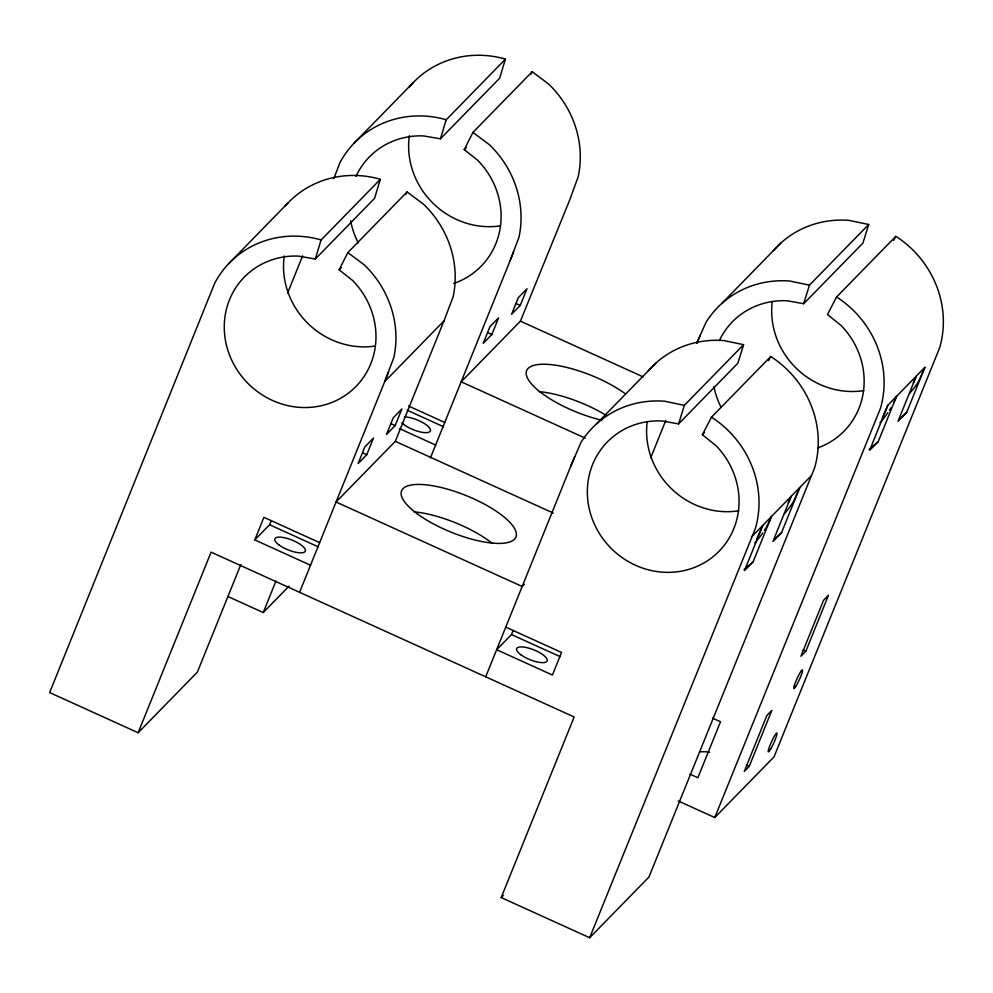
<?xml version="1.0" encoding="UTF-8"?>
<svg xmlns="http://www.w3.org/2000/svg" width="993" height="993" viewBox="0 0 993 993"><rect width="100%" height="100%" fill="white"/><g stroke="black" fill="none" stroke-linecap="round" stroke-linejoin="round"><path stroke-width="1.49" d="M570.826 466.077L580.942 442.456A98.704 92.697 44.3 0 1 664.652 401.234L684.338 405.355L743.583 344.695L723.909 340.574A98.704 92.697 44.3 0 0 648.305 370.799M347.848 252.594L364.245 264.846A98.704 92.697 44.3 0 1 393.849 357.517L384.713 381.585L443.958 320.925L453.106 296.857A98.704 92.697 44.3 0 0 423.49 204.186L407.093 191.934L347.848 252.594L339.134 269.811L352.552 280.448A78.149 73.383 44.3 0 1 339.507 398.876A78.149 73.383 44.3 0 1 227.31 348.431A78.149 73.383 44.3 0 1 298.434 256.107L315.327 259.012L321.037 240.058L380.294 179.385L379.301 178.976A98.704 92.697 44.3 0 0 285.115 206.122M380.294 179.385L374.584 198.339L315.327 259.012M355.99 176.369A78.149 73.383 44.3 0 1 423.527 135.917L440.433 138.809L446.142 119.855L505.387 59.195L504.394 58.786A98.704 92.697 44.3 0 0 409.24 87.086M505.387 59.195L499.69 78.149L440.433 138.809M321.037 240.058L320.044 239.636A98.704 92.697 44.3 0 0 214.749 283.092L49.65 692.58L138.126 732.747L211.099 552.145L574.165 716.971L501.192 897.573L589.668 937.74L648.925 877.067L814.608 467.852A98.704 92.697 44.3 0 0 771.611 357.083L770.655 356.599L711.398 417.271L702.399 434.723L716.04 445.696A78.149 73.383 44.3 0 1 702.076 563.962A78.149 73.383 44.3 0 1 590.214 512.686A78.149 73.383 44.3 0 1 662.07 420.958L678.591 423.912L684.338 405.355M743.583 344.695L737.836 363.252L678.591 423.912M719.292 340.686A78.149 73.383 44.3 0 1 787.176 300.767L803.685 303.721L809.444 285.152L868.689 224.492L849.003 220.372A98.704 92.697 44.3 0 0 773.41 250.608M868.689 224.492L862.942 243.062L803.685 303.721M485.689 676.792L574.711 456.457M287.61 293.059L302.642 255.859M333.847 178.591L339.842 162.902A98.704 92.697 44.3 0 1 445.149 119.445L446.142 119.855M240.815 564.583L197.384 672.087L138.126 732.747M310.524 565.216L254.779 539.907L263.902 517.341L319.647 542.637M254.779 539.907L269.587 524.751L271.3 520.518M228.117 596.607L263.232 612.557L275.967 581.017M299.576 592.312L388.598 371.965M366.765 454.682L373.492 438.025L364.853 446.875L358.125 463.532L366.765 454.682L362.532 452.771M395.152 425.612L401.88 408.955L393.24 417.805L386.513 434.462L395.152 425.612L390.932 423.701M524.329 584.294L522.169 586.491L336.056 502.011L395.313 441.339L443.958 320.925M430.441 457.86L513.704 251.775M491.858 334.492L498.598 317.834L489.946 326.672L483.219 343.342L491.858 334.492L487.637 332.568M520.258 305.422L526.985 288.764L518.346 297.615L511.606 314.272L520.258 305.422L516.025 303.51M585.237 438.136L461.162 381.809L520.406 321.149L569.845 199.643L578.199 176.667A98.704 92.697 44.3 0 0 548.595 83.995L532.198 71.732L472.953 132.404L464.24 149.62L477.658 160.245A78.149 73.383 44.3 0 1 453.689 283.464M505.797 627.154L561.541 652.451L552.418 675.029L496.674 649.72L511.482 634.564L513.195 630.332M650.75 457.699L665.806 420.424M697.036 343.131L699.804 336.267M589.668 937.74L755.35 528.524A98.704 92.697 44.3 0 0 712.366 417.743L711.398 417.271M756.542 539.41L762.773 525.421L744.527 570.565L753.178 561.728L771.412 516.571A98.791 92.771 44.3 0 1 766.484 526.836M788.231 502.843A98.791 92.771 44.3 0 0 791.16 496.351L772.926 541.508L781.565 532.658L799.799 487.501L793.568 501.49A98.704 92.697 44.3 0 1 784.445 513.629M678.169 800.929L714.774 817.537L880.456 408.322A98.704 92.697 44.3 0 0 837.471 297.552L836.503 297.068L827.492 314.533L841.133 325.505A78.149 73.383 44.3 0 1 817.636 447.98M913.337 382.653A98.791 92.771 44.3 0 0 916.266 376.161L898.02 421.305L906.659 412.455L924.905 367.311L887.879 405.218L869.632 450.375L878.271 441.525L896.518 396.381A98.791 92.771 44.3 0 1 893.588 402.873M749.206 766.397L771.822 710.417L766.881 715.469L744.266 771.462L749.206 766.397L746.413 765.131M805.857 651.209L828.485 595.217L823.545 600.281L800.929 656.261L805.857 651.209L803.076 649.943M696.738 343.144L706.048 322.266A98.704 92.697 44.3 0 1 789.758 281.031L809.444 285.152M882.268 417.817L887.879 405.218M924.905 367.311L918.674 381.3A98.704 92.697 44.3 0 1 909.551 393.439M405.752 194.578L407.093 191.934M530.858 74.388L532.198 71.732M768.57 360.633L770.655 356.599M893.675 240.443L895.748 236.408L896.716 236.88A98.704 92.697 44.3 0 1 939.701 347.662L774.019 756.877L714.774 817.537M509.819 261.395L518.954 237.327A98.704 92.697 44.3 0 0 489.338 144.655L472.953 132.404M228.911 263.443L288.169 202.771M354.017 143.24L413.262 82.58M339.134 269.811L341.294 267.613M464.24 149.62L466.4 147.411M263.232 612.557L289.087 586.081M596.483 423.887L655.728 363.227M721.576 303.697L780.833 243.037M836.503 297.068L895.748 236.408M702.399 434.723L704.546 432.514M751.664 536.791L810.909 476.131M744.042 569.647A106.065 99.61 44.3 0 0 746.426 567.773L748.499 565.65M869.148 449.444A106.065 99.61 44.3 0 0 871.531 447.582L873.604 445.447M501.192 897.573L503.352 895.363M871.531 447.582L878.271 441.525M746.426 567.773L753.178 561.728M520.406 321.149L643.079 376.831M408.508 406L444.74 422.447M407.229 410.246L443.474 426.692M399.385 428.579L435.629 445.025M395.313 441.339L553.225 513.033M712.527 718.162L720.496 721.774L697.88 777.755L689.912 774.143M269.587 524.751L318.368 546.895M511.482 634.564L560.263 656.708M358.299 243A78.149 73.383 44.3 0 1 350.641 220.731M499.827 225.932A78.149 73.383 44.3 0 1 409.352 135.756M890.882 407.875A98.791 92.771 44.3 0 1 889.405 410.308M887.854 412.678A98.791 92.771 44.3 0 1 879.984 422.695M721.092 407.291A78.149 73.383 44.3 0 1 713.88 386.5M906.659 412.455A106.065 99.61 44.3 0 1 899.919 418.512M863.823 390.621A78.149 73.383 44.3 0 1 772.281 301.524M601.758 420.225A61.69 19.786 22 0 1 532.496 385.061A61.69 19.786 22 0 1 549.849 364.518A61.69 19.786 22 0 1 624.547 393.24M539.211 391.627A61.69 19.786 22 0 1 606.698 415.719M404.263 416.923A16.447 5.275 22 0 1 426.916 425.339A16.447 5.275 22 0 1 424.011 432.551A16.447 5.275 22 0 1 401.855 422.869M699.891 751.9A35.984 11.544 22 0 1 709.734 752.222M414.106 511.829A61.69 19.786 22 0 1 492.305 543.419M374.721 346.123A78.149 73.383 44.3 0 1 284.246 255.958M738.73 510.812A78.149 73.383 44.3 0 1 647.188 421.715M765.777 528.065A98.791 92.771 44.3 0 1 764.3 530.498M762.748 532.881A98.791 92.771 44.3 0 1 754.879 542.898M781.565 532.658A106.065 99.61 44.3 0 1 774.813 538.702M796.237 685.766A10.278 1.266 -65.6 0 0 802.555 670.126A10.278 1.266 -65.6 0 0 795.691 681.744A10.278 1.266 -65.6 0 0 796.237 685.766M770.705 748.983A10.278 1.266 -65.6 0 0 777.022 733.343A10.278 1.266 -65.6 0 0 770.158 744.949A10.278 1.266 -65.6 0 0 770.705 748.983M418.041 514.399A61.69 19.786 22 0 0 514.486 539.224A61.69 19.786 22 0 0 443.697 488.134A61.69 19.786 22 0 0 418.041 514.399M521.052 654.908A16.447 5.275 22 0 0 546.771 661.524A16.447 5.275 22 0 0 527.891 647.895A16.447 5.275 22 0 0 521.052 654.908M279.207 545.107A16.447 5.275 22 0 0 304.925 551.736A16.447 5.275 22 0 0 286.046 538.107A16.447 5.275 22 0 0 279.207 545.107"/></g></svg>
